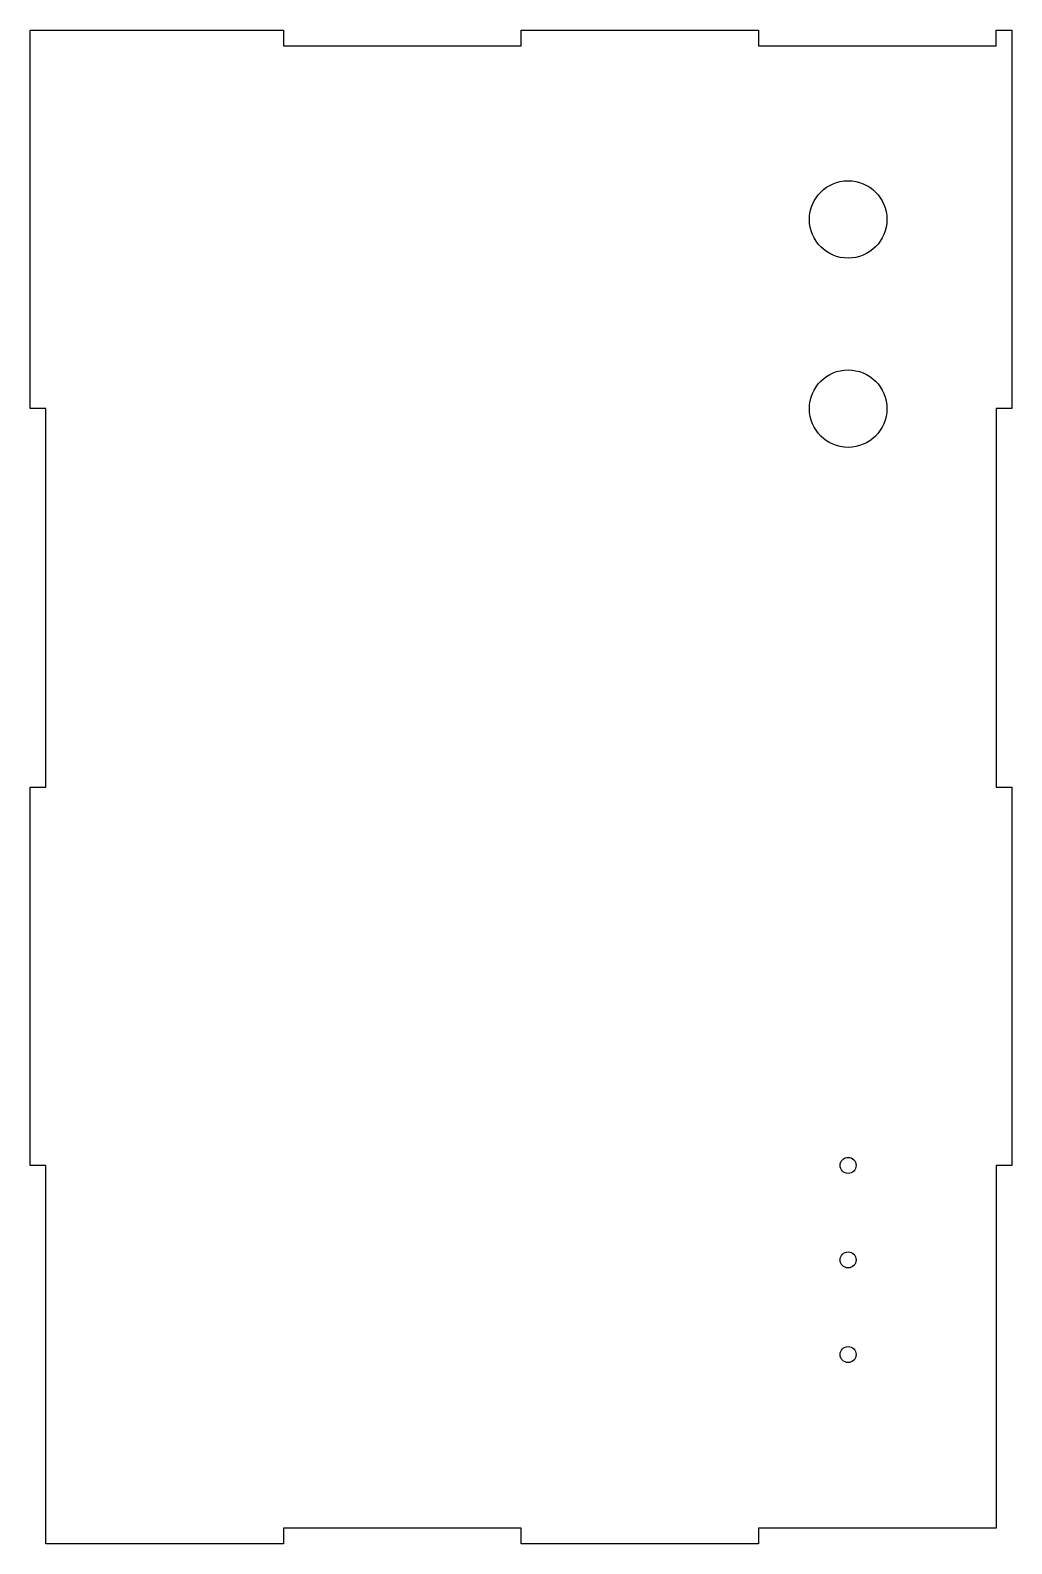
# Model space of a CAD drawing. Header units: millimetres. Extents: x -120 to 70, y -90 to 203.
import ezdxf

# ---------------------------------------------------------------- set-up
doc = ezdxf.new("R2010")
doc.units = ezdxf.units.MM
doc.layers.get('0').update_dxf_attribs({"linetype": 'CONTINUOUS'})

msp = doc.modelspace()

# ---------------------------------------------------------------- linework, layer by layer
msp.add_lwpolyline([(70, 129.75), (67, 129.75), (67, 56.5), (70, 56.5), (70, -16.75), (67, -16.75), (67, -87), (21, -87), (21, -90), (-25, -90), (-25, -87), (-71, -87), (-71, -90), (-117, -90), (-117, -16.75), (-120, -16.75), (-120, 56.5), (-117, 56.5), (-117, 129.75), (-120, 129.75), (-120, 203), (-71, 203), (-71, 200), (-25, 200), (-25, 203), (21, 203), (21, 200), (67, 200), (67, 203), (70, 203)], close=True)
for centre, radius in [((38.33, 166.38), 7.5), ((38.33, 129.75), 7.5), ((38.33, -16.75), 1.55), ((38.33, -35.06), 1.55), ((38.33, -53.38), 1.55)]:
    msp.add_circle(centre, radius)

doc.saveas('drawing.dxf')
